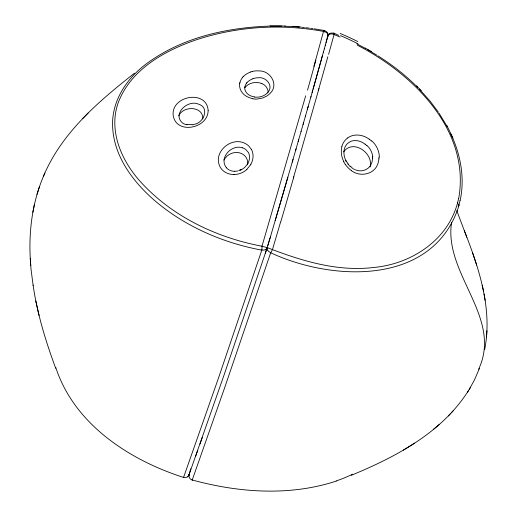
<?xml version="1.0" encoding="UTF-8"?>
<svg xmlns="http://www.w3.org/2000/svg" width="517" height="517" viewBox="0 0 517 517"><rect width="100%" height="100%" fill="white"/><g stroke="black" fill="none" stroke-linecap="round" stroke-linejoin="round"><path stroke-width="0.78" d="M484.694 349.473C492.669 308.836 478.975 267.974 464.26 230.563M378.903 158.829L378.961 157.065M486.497 337L486.924 330.731M202.819 118.936C203.381 105.946 183.257 105.546 178.708 115.795M247.533 164.91L247.688 163.695A11.038 10.262 -45 0 0 247.023 159.217C245.207 154.415 239.72 151.856 234.796 152.586A14.14 13.222 -43.7 0 0 229.012 154.648L227.002 156.108L224.552 158.932A12.524 11.826 -44.4 0 0 223.913 160.018M244.838 87.334L245.026 86.261M370.159 166.901C373.591 153.11 352.969 138.692 343.656 151.875M44.908 173.021C31.821 201.83 28.041 234.188 30.768 265.525M192.182 480.131L192.272 479.517M451.619 222.22C443.36 273.848 502.951 317.457 478.619 369.241M32.849 212.306L33.566 208.745M33.586 208.571L34.303 205.01M458.682 198.547C470.813 130.342 412.967 73.769 357.376 45.218M460.13 200.557C464.718 179.619 461.119 157.595 452.724 138.084M239.765 83.237L239.933 82.462M327.804 36.196A2.23 0.717 85.2 0 0 327.862 35.957L327.946 35.46A4.873 3.509 15.6 0 0 327.332 33.502L327.19 33.308A3.884 2.805 15.1 0 0 326.673 32.771A4.634 3.354 15.1 0 0 323.888 31.498C281.274 23.491 236.56 26.373 195.413 40.106C163.992 51.021 130.659 69.769 118.277 102.56C108.124 130.749 121.708 161.349 140.908 182.191C172.174 216.455 216.074 237.406 261.227 246.086M457.778 202.283L456.886 205.352A96.136 89.131 18.5 0 1 455.865 208.383C444.109 242.699 409.128 264.213 374.121 267.425C337.271 272.013 301.101 260.73 267.257 247.617A4.414 3.936 9.2 0 0 267.425 250.196M326.337 41.515L327.797 36.229M327.429 37.586L326.04 42.607M327.591 36.953L328.082 35.486A4.84 3.503 15.5 0 1 329.71 34.187L329.943 34.103A4.53 3.257 15.5 0 1 333.711 34.413L340.089 37.03M323.409 52.178L324.359 48.708M324.314 48.908L325.426 44.876M325.277 45.36L326.298 41.696M313.909 66.299L323.506 31.427M323.422 52.101L312.649 90.708M328.599 54.369L334.098 34.393A4.472 1.183 -68.1 0 0 333.633 33.036L338.667 35.337M262.035 246.079L305.67 95.839M312.106 92.64L312.675 90.585M307.796 107.846L311.008 96.537M310.827 97.131L312.307 91.884M318.976 88.575L293.397 177.906M303.078 124.416L305.463 116.054M305.314 116.616L307.628 108.467M307.408 109.203L308.197 106.457M187.509 476.894A4.401 4.226 19.4 0 0 189.093 474.632L190.76 468.745M298.167 141.561L301.14 131.228M301.056 131.492L303.544 122.826M292.661 160.671L296.073 148.851M295.575 150.589L298.697 139.758M183.613 477.21L183.49 477.611L218.549 377.862L261.815 250.138C223.008 242.9 185.48 226.685 155.255 201.055C133.212 182.146 113.527 156.173 112.616 126.006C111.594 101.371 126.445 78.933 145.464 64.496C180.414 38.096 225.063 27.84 268.161 26.16M292.409 161.575L270.307 237.264M292.228 162.157L293.042 159.365M280.602 221.974L272.485 249.537A4.466 1.163 -67.4 0 1 270.811 252.406M270.01 238.24L265.266 253.537M267.864 245.549L270.462 236.702M267.341 247.313L224.003 375.168L189.08 474.632A4.446 1.661 16 0 0 189.5 475.718M37.017 194.405L38.135 190.87M38.245 190.508L39.363 186.973M270.818 252.38L224.649 387.744L192.195 480.099M199.995 444.006L202.263 437.576M195.536 456.556L197.752 450.333M327.3 37.521L327.862 35.951A4.472 4.298 20.7 0 0 327.733 33.178M327.862 35.964L327.235 37.709M457.254 210.613C429.291 285.727 331.41 281.145 270.501 252.697M479.414 368.459L474.503 379.853L469.346 389.204M43.37 176.465C61.413 133.024 98.366 101.578 134.439 73.22M351.295 475.297C395.983 456.866 442.274 432.438 468.693 390.251M467.465 392.267L470.573 387.188M247.947 163.45L244.948 167.165A15.452 13.843 -57.9 0 1 241.012 169.834M250.855 164.522L246.783 169.427M458.146 206.542L458.85 205.637A4.453 1.661 16 0 0 457.442 203.517M246.512 83.166L246.887 82.681M242.544 77.363L243.113 76.703M267.334 92.879C274.301 86.52 266.358 76.529 258.345 77.77A12.938 9.151 -19.4 0 0 254.913 78.125L252.891 78.687M448.362 415.959L450.152 414.065M451.276 412.857L453.079 410.957M82.52 118.703L88.103 113.042M433.504 429.31L439.482 424.315M347.695 137.936L346.125 139.247A19.187 16.415 63.8 0 0 341.834 146.492M403.35 450.126L414.673 443.101M194.508 124.28C203.879 122.716 209.947 107.323 198.302 104.072C187.904 99.458 172.122 113.798 182.423 122.904A15.788 12.802 -46.5 0 0 187.057 124.797M238.718 170.448L240.793 169.725M336.296 481.088C289.714 496.365 238.951 492.74 192.234 479.989A4.446 4.246 19.9 0 1 189.08 474.632M250.797 71.889L252.626 71.385M193.94 124.461L192.208 124.862M192.014 124.571L186.307 124.306M234.427 171.295L236.657 171.153A15.865 14.347 -60.1 0 0 237.768 170.985M270.081 26.108L281.584 26.096M268.704 25.953L285.171 25.999M234.02 174.475L232.508 174.442A17.785 16.641 -46.7 0 1 226.175 172.743A16.163 15.155 -47.5 0 1 221.069 168.452A15.239 14.295 -46.6 0 1 219.738 166.215C212.991 151.701 231.816 136.1 245.342 143.564A17.151 15.956 -38.5 0 1 248.871 146.104L251.482 149.536M284.77 26.186L293.675 26.626M294.309 26.671L299.375 27.071M254.661 97.19L258.843 97.112L261.951 96.336A10.98 8.311 -21.2 0 0 264.878 94.908A11.18 8.401 -21.4 0 0 267.36 92.892M292.932 26.373L301.068 27.02M301.909 27.304L304.429 27.569M305.67 27.705L309.379 28.157M310.62 28.319L313.082 28.655M314.317 28.836L324.67 30.593M261.479 246.131L267.224 247.617A4.433 3.936 26.1 0 1 265.738 249.698M242.337 147.791C231.526 144.101 218.652 157.982 226.394 167.754M183.554 477.424C129.147 459.956 74.202 424.153 55.733 367.367M356.026 170.048C361.932 172.407 369.493 169.511 371.561 163.288A14.573 12.582 62.2 0 0 372.453 158.124M261.828 83.586C257.434 81.751 252.173 82.197 248.134 84.71A11.044 8.66 -14.1 0 0 244.929 87.703M354.83 169.582L355.425 169.828M229.218 170.003L229.761 170.267M354.242 169.311L353.092 168.691M356.885 43.855L365.448 48.43M365.151 48.016L371.452 51.616M367.568 49.619L376.848 55.157M377.837 55.778C392.196 64.832 405.677 75.327 417.665 87.367M351.98 167.98L352.529 168.348M351.23 170.507C359.632 177.26 374.237 174.752 377.804 163.876A20.118 17.843 55.1 0 0 378.909 158.829M369.306 139.17L371.594 141.063M350.216 166.157L351.948 167.54M365.118 144.153L366.85 145.671M350.461 166.791L347.831 163.992M416.469 85.854L421.29 90.772M419.3 89.034L430.228 101.306L438.416 112.241M348.587 164.509L345.963 160.703M439.062 113.184L447.308 126.807M345.446 164.677L343.715 161.808M345.77 160.684L346.384 161.834M446.733 125.256L452.937 138.02M450.869 133.929L452.278 137.044M466.825 237.277L456.776 210.69M55.707 368.285C45.722 341.298 37.205 313.593 33.088 285.054M472.473 252.567L476.68 265.066M35.789 300.991L39.079 315.48M483.569 291.51L482.212 285.21M484.048 293.973L485.133 300.325M33.133 285.403L31.026 269.221L30.244 258.274M372.35 156.761L372.434 158.118M265.564 249.491A4.44 3.703 6.1 0 1 261.873 249.95M261.906 249.84A4.446 0.75 -79.9 0 1 262.222 246.254M324.644 30.697A4.453 4.162 19.1 0 1 327.642 33.211M323.461 30.406A4.44 0.827 -89.6 0 1 324.321 32.002M315.874 60.121A295.562 5.525 -73.7 0 1 307.512 90.184M189.08 474.625A4.44 1.661 16 0 1 188.44 475.181M187.458 476.823A4.446 4.155 19.3 0 1 183.587 477.327M268.129 92.259A12.253 9.668 -17 0 0 268.09 91.244L267.638 89.312L266.139 86.727A14.431 11.361 -16 0 0 261.841 83.567M246.848 169.505A19.394 18.114 -46.1 0 1 234.014 174.559M251.52 149.516A16.001 14.754 -44.1 0 1 250.719 164.445M252.813 98.831A18.418 15.122 -15.3 0 0 257.065 99.057L262.746 97.991L266.753 96.072A16.311 13.209 -15.6 0 0 270.145 93.293C279.199 84.853 270.288 70.525 259.146 70.932A17.139 13.377 -14.1 0 0 252.619 71.365M252.891 98.605A18.657 14.961 -11.1 0 1 239.688 83.237M243.171 76.742A15.562 12.143 -14.1 0 1 250.835 71.986M239.978 82.468A16.395 13.041 -12.8 0 1 242.602 77.388M254.771 96.905A14.683 10.851 -16.3 0 1 244.69 87.354M246.945 82.707A10.728 7.593 -19.4 0 1 252.923 78.791M245.064 86.261A11.536 8.44 -17.9 0 1 246.564 83.179M234.434 171.269A13.94 12.654 -61.7 0 1 230.323 170.507M241.019 169.854A15.865 14.347 -60.1 0 1 239.959 170.319M247.817 163.372A11.057 9.849 -57.5 0 0 248.438 152.496L245.672 149.452A12.835 11.626 -52.2 0 0 242.337 147.784M228.688 169.699A11.723 10.663 -63.1 0 1 226.388 167.76M329.497 33.747A4.44 4.155 19.2 0 1 333.342 33.25M340.16 33.45A286.114 265.757 64.9 0 1 357.829 41.58M460.001 200.525A94.87 87.845 24.3 0 1 458.773 205.611M458.889 205.643A95.173 88.213 20.9 0 1 457.267 210.613M352.607 474.205A143.377 132.119 19.4 0 1 336.224 480.933M270.546 252.509A4.44 3.684 29.8 0 1 267.696 250.112M340.535 35.66A273.254 250.771 61.6 0 1 357.958 43.816M458.579 198.528A96.511 89.435 22 0 1 457.713 202.263M293.856 176.788A305.263 6.424 -73.7 0 1 280.802 221.748M327.83 56.754A305.825 5.81 -73.5 0 1 318.259 90.753M327.849 35.944A4.42 4.246 19.3 0 1 329.445 33.676M287.885 177.163A300.92 5.506 -73.6 0 1 275.199 220.591M322.466 55.552A301.34 5.513 -73.6 0 1 313.043 89.273M371.749 140.863A20.163 17.817 55.9 0 1 379.349 157.103M369.274 139.222A22.024 18.67 57.5 0 0 354.824 135.17L353.512 135.364A20.854 17.856 61 0 0 347.689 137.929M343.857 161.737A19.53 16.647 64.8 0 1 341.911 146.524M351.263 170.442A22.069 19.31 64 0 1 345.518 164.626M366.986 145.484A15.659 13.397 63.2 0 1 372.783 156.761M365.092 144.191A18.276 14.806 63.5 0 0 355.173 140.566L353.182 140.727A16.525 13.552 67.6 0 0 350.093 141.729L347.605 143.461A13.94 11.406 70.6 0 0 344.348 148.864A14.437 11.749 71.5 0 0 345.912 160.6M208.138 110.328C208.332 128.675 175.709 135.053 173.137 115.032C171.424 95.548 206.697 89.493 208.138 110.328"/></g></svg>
